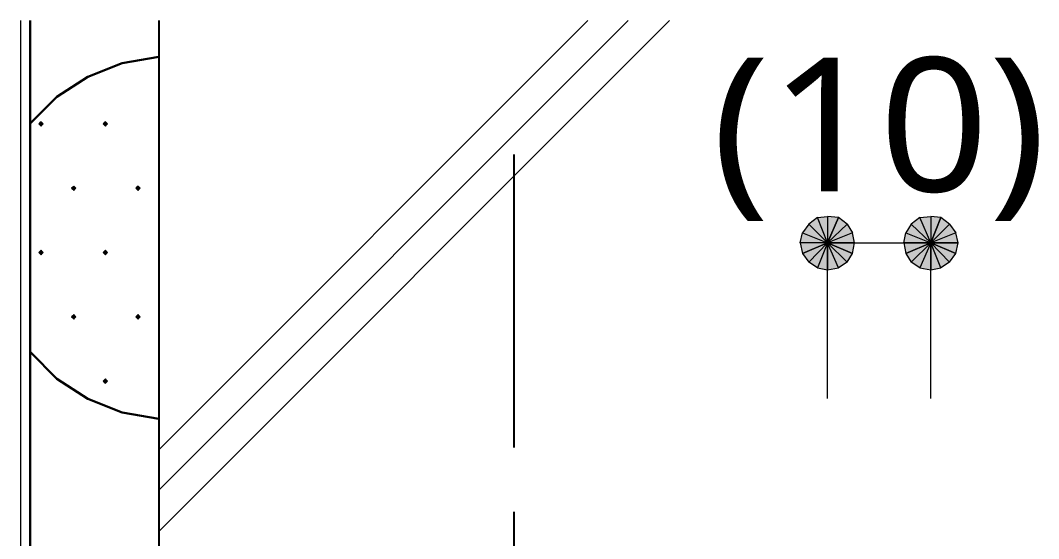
# Model space of a CAD drawing. Header units: millimetres. Extents: x 0 to 420, y 0 to 297.
# Drawn here: x 139.89 to 159.68, y 140.79 to 150.85 of the extents above; entities that cross this region are included whole.
import ezdxf
from ezdxf.enums import TextEntityAlignment as Align

# ---------------------------------------------------------------- set-up
doc = ezdxf.new("R2010")
doc.units = ezdxf.units.MM
doc.styles.add('kst32b', font='NotoSansJP-Variable.ttf')

msp = doc.modelspace()

# ---------------------------------------------------------------- hatches: boundary and pattern name
for points in [[(140.293, 148.886), (140.271, 148.865), (140.25, 148.844), (140.271, 148.823), (140.293, 148.802), (140.314, 148.823), (140.335, 148.844), (140.314, 148.865), (140.293, 148.886)], [(141.542, 148.886), (141.52, 148.865), (141.499, 148.844), (141.52, 148.823), (141.542, 148.802), (141.563, 148.823), (141.584, 148.844), (141.563, 148.865), (141.542, 148.886)], [(140.928, 147.637), (140.907, 147.616), (140.885, 147.595), (140.907, 147.574), (140.928, 147.553), (140.949, 147.574), (140.97, 147.595), (140.949, 147.616), (140.928, 147.637)], [(142.177, 147.637), (142.155, 147.616), (142.134, 147.595), (142.155, 147.574), (142.177, 147.553), (142.198, 147.574), (142.219, 147.595), (142.198, 147.616), (142.177, 147.637)], [(156.062, 146.325), (156.104, 146.537), (155.575, 146.537), (156.062, 146.325)], [(158.073, 146.325), (158.115, 146.537), (157.586, 146.537), (158.073, 146.325)], [(140.293, 146.389), (140.271, 146.367), (140.25, 146.346), (140.271, 146.325), (140.293, 146.304), (140.314, 146.325), (140.335, 146.346), (140.314, 146.367), (140.293, 146.389)], [(141.542, 146.389), (141.52, 146.367), (141.499, 146.346), (141.52, 146.325), (141.542, 146.304), (141.563, 146.325), (141.584, 146.346), (141.563, 146.367), (141.542, 146.389)], [(140.928, 145.14), (140.907, 145.119), (140.885, 145.097), (140.907, 145.076), (140.928, 145.055), (140.949, 145.076), (140.97, 145.097), (140.949, 145.119), (140.928, 145.14)], [(142.177, 145.14), (142.155, 145.119), (142.134, 145.097), (142.155, 145.076), (142.177, 145.055), (142.198, 145.076), (142.219, 145.097), (142.198, 145.119), (142.177, 145.14)], [(141.542, 143.891), (141.52, 143.87), (141.499, 143.849), (141.52, 143.827), (141.542, 143.806), (141.563, 143.827), (141.584, 143.849), (141.563, 143.87), (141.542, 143.891)]]:
    msp.add_hatch(color=7).paths.add_polyline_path(points)
h = msp.add_hatch(color=7)
h.paths.add_polyline_path([(155.787, 147.024), (155.575, 147.045), (155.575, 146.537), (155.787, 147.024)])
h.paths.add_polyline_path([(155.575, 147.045), (155.575, 146.537), (155.385, 147.024), (155.575, 147.045)])
h.paths.add_polyline_path([(155.575, 146.537), (155.385, 147.024), (155.215, 146.897), (155.575, 146.537)])
h = msp.add_hatch(color=7)
h.paths.add_polyline_path([(157.776, 147.024), (157.586, 147.045), (157.586, 146.537), (157.776, 147.024)])
h.paths.add_polyline_path([(157.586, 147.045), (157.586, 146.537), (157.374, 147.024), (157.586, 147.045)])
h.paths.add_polyline_path([(157.586, 146.537), (157.374, 147.024), (157.205, 146.897), (157.586, 146.537)])
h = msp.add_hatch(color=7)
h.paths.add_polyline_path([(155.215, 146.897), (155.088, 146.727), (155.575, 146.537), (155.215, 146.897)])
h.paths.add_polyline_path([(155.088, 146.727), (155.575, 146.537), (155.046, 146.537), (155.088, 146.727)])
h.paths.add_polyline_path([(155.575, 146.537), (155.046, 146.537), (155.088, 146.325), (155.575, 146.537)])
h = msp.add_hatch(color=7)
h.paths.add_polyline_path([(156.104, 146.537), (156.062, 146.727), (155.575, 146.537), (156.104, 146.537)])
h.paths.add_polyline_path([(156.062, 146.727), (155.575, 146.537), (155.956, 146.897), (156.062, 146.727)])
h.paths.add_polyline_path([(155.575, 146.537), (155.956, 146.897), (155.787, 147.024), (155.575, 146.537)])
h = msp.add_hatch(color=7)
h.paths.add_polyline_path([(157.205, 146.897), (157.099, 146.727), (157.586, 146.537), (157.205, 146.897)])
h.paths.add_polyline_path([(157.099, 146.727), (157.586, 146.537), (157.057, 146.537), (157.099, 146.727)])
h.paths.add_polyline_path([(157.586, 146.537), (157.057, 146.537), (157.099, 146.325), (157.586, 146.537)])
h = msp.add_hatch(color=7)
h.paths.add_polyline_path([(158.115, 146.537), (158.073, 146.727), (157.586, 146.537), (158.115, 146.537)])
h.paths.add_polyline_path([(158.073, 146.727), (157.586, 146.537), (157.946, 146.897), (158.073, 146.727)])
h.paths.add_polyline_path([(157.586, 146.537), (157.946, 146.897), (157.776, 147.024), (157.586, 146.537)])
h = msp.add_hatch(color=7)
h.paths.add_polyline_path([(155.088, 146.325), (155.215, 146.156), (155.575, 146.537), (155.088, 146.325)])
h.paths.add_polyline_path([(155.215, 146.156), (155.575, 146.537), (155.385, 146.05), (155.215, 146.156)])
h.paths.add_polyline_path([(155.575, 146.537), (155.385, 146.05), (155.575, 146.008), (155.575, 146.537)])
h = msp.add_hatch(color=7)
h.paths.add_polyline_path([(155.575, 146.008), (155.787, 146.05), (155.575, 146.537), (155.575, 146.008)])
h.paths.add_polyline_path([(155.787, 146.05), (155.575, 146.537), (155.956, 146.156), (155.787, 146.05)])
h.paths.add_polyline_path([(155.575, 146.537), (155.956, 146.156), (156.062, 146.325), (155.575, 146.537)])
h = msp.add_hatch(color=7)
h.paths.add_polyline_path([(157.099, 146.325), (157.205, 146.156), (157.586, 146.537), (157.099, 146.325)])
h.paths.add_polyline_path([(157.205, 146.156), (157.586, 146.537), (157.374, 146.05), (157.205, 146.156)])
h.paths.add_polyline_path([(157.586, 146.537), (157.374, 146.05), (157.586, 146.008), (157.586, 146.537)])
h = msp.add_hatch(color=7)
h.paths.add_polyline_path([(157.586, 146.008), (157.776, 146.05), (157.586, 146.537), (157.586, 146.008)])
h.paths.add_polyline_path([(157.776, 146.05), (157.586, 146.537), (157.946, 146.156), (157.776, 146.05)])
h.paths.add_polyline_path([(157.586, 146.537), (157.946, 146.156), (158.073, 146.325), (157.586, 146.537)])

# ---------------------------------------------------------------- linework, layer by layer
at = {"lineweight": 13}
for points in [[(139.891, 150.855), (139.891, 131.932)], [(142.579, 142.515), (150.918, 150.855)], [(142.579, 141.732), (151.702, 150.855)], [(142.579, 140.928), (152.506, 150.855)], [(155.575, 143.51), (155.575, 146.537)], [(155.575, 146.537), (157.586, 146.537)], [(157.586, 143.51), (157.586, 146.537)]]:
    msp.add_lwpolyline(points, dxfattribs=at)
at = {"lineweight": 30}
for points in [[(140.081, 150.855), (140.081, 131.953)], [(142.581, 150.148), (141.867, 150.025), (141.201, 149.761), (140.601, 149.368), (140.088, 148.856)], [(140.088, 144.408), (140.601, 143.896), (141.201, 143.503), (141.867, 143.24), (142.581, 143.116)]]:
    msp.add_lwpolyline(points, dxfattribs=at)
at = {"lineweight": 25}
for points in [[(142.579, 150.855), (142.579, 140.652)], [(149.479, 148.251), (149.479, 142.558)], [(149.479, 141.309), (149.479, 140.06)]]:
    msp.add_lwpolyline(points, dxfattribs=at)
at = {"lineweight": 0}
for points in [[(140.293, 148.886), (140.271, 148.865), (140.25, 148.844), (140.271, 148.823), (140.293, 148.802), (140.314, 148.823), (140.335, 148.844), (140.314, 148.865)], [(141.542, 148.886), (141.52, 148.865), (141.499, 148.844), (141.52, 148.823), (141.542, 148.802), (141.563, 148.823), (141.584, 148.844), (141.563, 148.865)], [(140.928, 147.637), (140.907, 147.616), (140.885, 147.595), (140.907, 147.574), (140.928, 147.553), (140.949, 147.574), (140.97, 147.595), (140.949, 147.616)], [(142.177, 147.637), (142.155, 147.616), (142.134, 147.595), (142.155, 147.574), (142.177, 147.553), (142.198, 147.574), (142.219, 147.595), (142.198, 147.616)], [(155.575, 147.045), (155.575, 146.537), (155.385, 147.024)], [(155.787, 147.024), (155.575, 147.045), (155.575, 146.537)], [(157.586, 147.045), (157.586, 146.537), (157.374, 147.024)], [(157.776, 147.024), (157.586, 147.045), (157.586, 146.537)], [(155.215, 146.897), (155.088, 146.727), (155.575, 146.537)], [(155.575, 146.537), (155.385, 147.024), (155.215, 146.897)], [(155.575, 146.537), (155.956, 146.897), (155.787, 147.024)], [(156.062, 146.727), (155.575, 146.537), (155.956, 146.897)], [(157.205, 146.897), (157.099, 146.727), (157.586, 146.537)], [(157.586, 146.537), (157.374, 147.024), (157.205, 146.897)], [(157.586, 146.537), (157.946, 146.897), (157.776, 147.024)], [(158.073, 146.727), (157.586, 146.537), (157.946, 146.897)], [(155.088, 146.727), (155.575, 146.537), (155.046, 146.537)], [(156.104, 146.537), (156.062, 146.727), (155.575, 146.537)], [(157.099, 146.727), (157.586, 146.537), (157.057, 146.537)], [(158.115, 146.537), (158.073, 146.727), (157.586, 146.537)], [(155.575, 146.537), (155.046, 146.537), (155.088, 146.325)], [(155.088, 146.325), (155.215, 146.156), (155.575, 146.537)], [(155.215, 146.156), (155.575, 146.537), (155.385, 146.05)], [(155.575, 146.537), (155.385, 146.05), (155.575, 146.008)], [(155.575, 146.008), (155.787, 146.05), (155.575, 146.537)], [(155.787, 146.05), (155.575, 146.537), (155.956, 146.156)], [(155.575, 146.537), (155.956, 146.156), (156.062, 146.325)], [(156.062, 146.325), (156.104, 146.537), (155.575, 146.537)], [(157.586, 146.537), (157.057, 146.537), (157.099, 146.325)], [(157.099, 146.325), (157.205, 146.156), (157.586, 146.537)], [(157.205, 146.156), (157.586, 146.537), (157.374, 146.05)], [(157.586, 146.537), (157.374, 146.05), (157.586, 146.008)], [(157.586, 146.008), (157.776, 146.05), (157.586, 146.537)], [(157.776, 146.05), (157.586, 146.537), (157.946, 146.156)], [(157.586, 146.537), (157.946, 146.156), (158.073, 146.325)], [(158.073, 146.325), (158.115, 146.537), (157.586, 146.537)], [(140.293, 146.389), (140.271, 146.367), (140.25, 146.346), (140.271, 146.325), (140.293, 146.304), (140.314, 146.325), (140.335, 146.346), (140.314, 146.367)], [(141.542, 146.389), (141.52, 146.367), (141.499, 146.346), (141.52, 146.325), (141.542, 146.304), (141.563, 146.325), (141.584, 146.346), (141.563, 146.367)], [(140.928, 145.14), (140.907, 145.119), (140.885, 145.097), (140.907, 145.076), (140.928, 145.055), (140.949, 145.076), (140.97, 145.097), (140.949, 145.119)], [(142.177, 145.14), (142.155, 145.119), (142.134, 145.097), (142.155, 145.076), (142.177, 145.055), (142.198, 145.076), (142.219, 145.097), (142.198, 145.119)], [(141.542, 143.891), (141.52, 143.87), (141.499, 143.849), (141.52, 143.827), (141.542, 143.806), (141.563, 143.827), (141.584, 143.849), (141.563, 143.87)]]:
    msp.add_lwpolyline(points, close=True, dxfattribs=at)

# ---------------------------------------------------------------- texts
at = {"style": 'kst32b'}
msp.add_text('(10)', height=2.5989, dxfattribs=at).set_placement((153.331, 147.532), (159.829, 147.532), align=Align.FIT)

doc.saveas('drawing.dxf')
